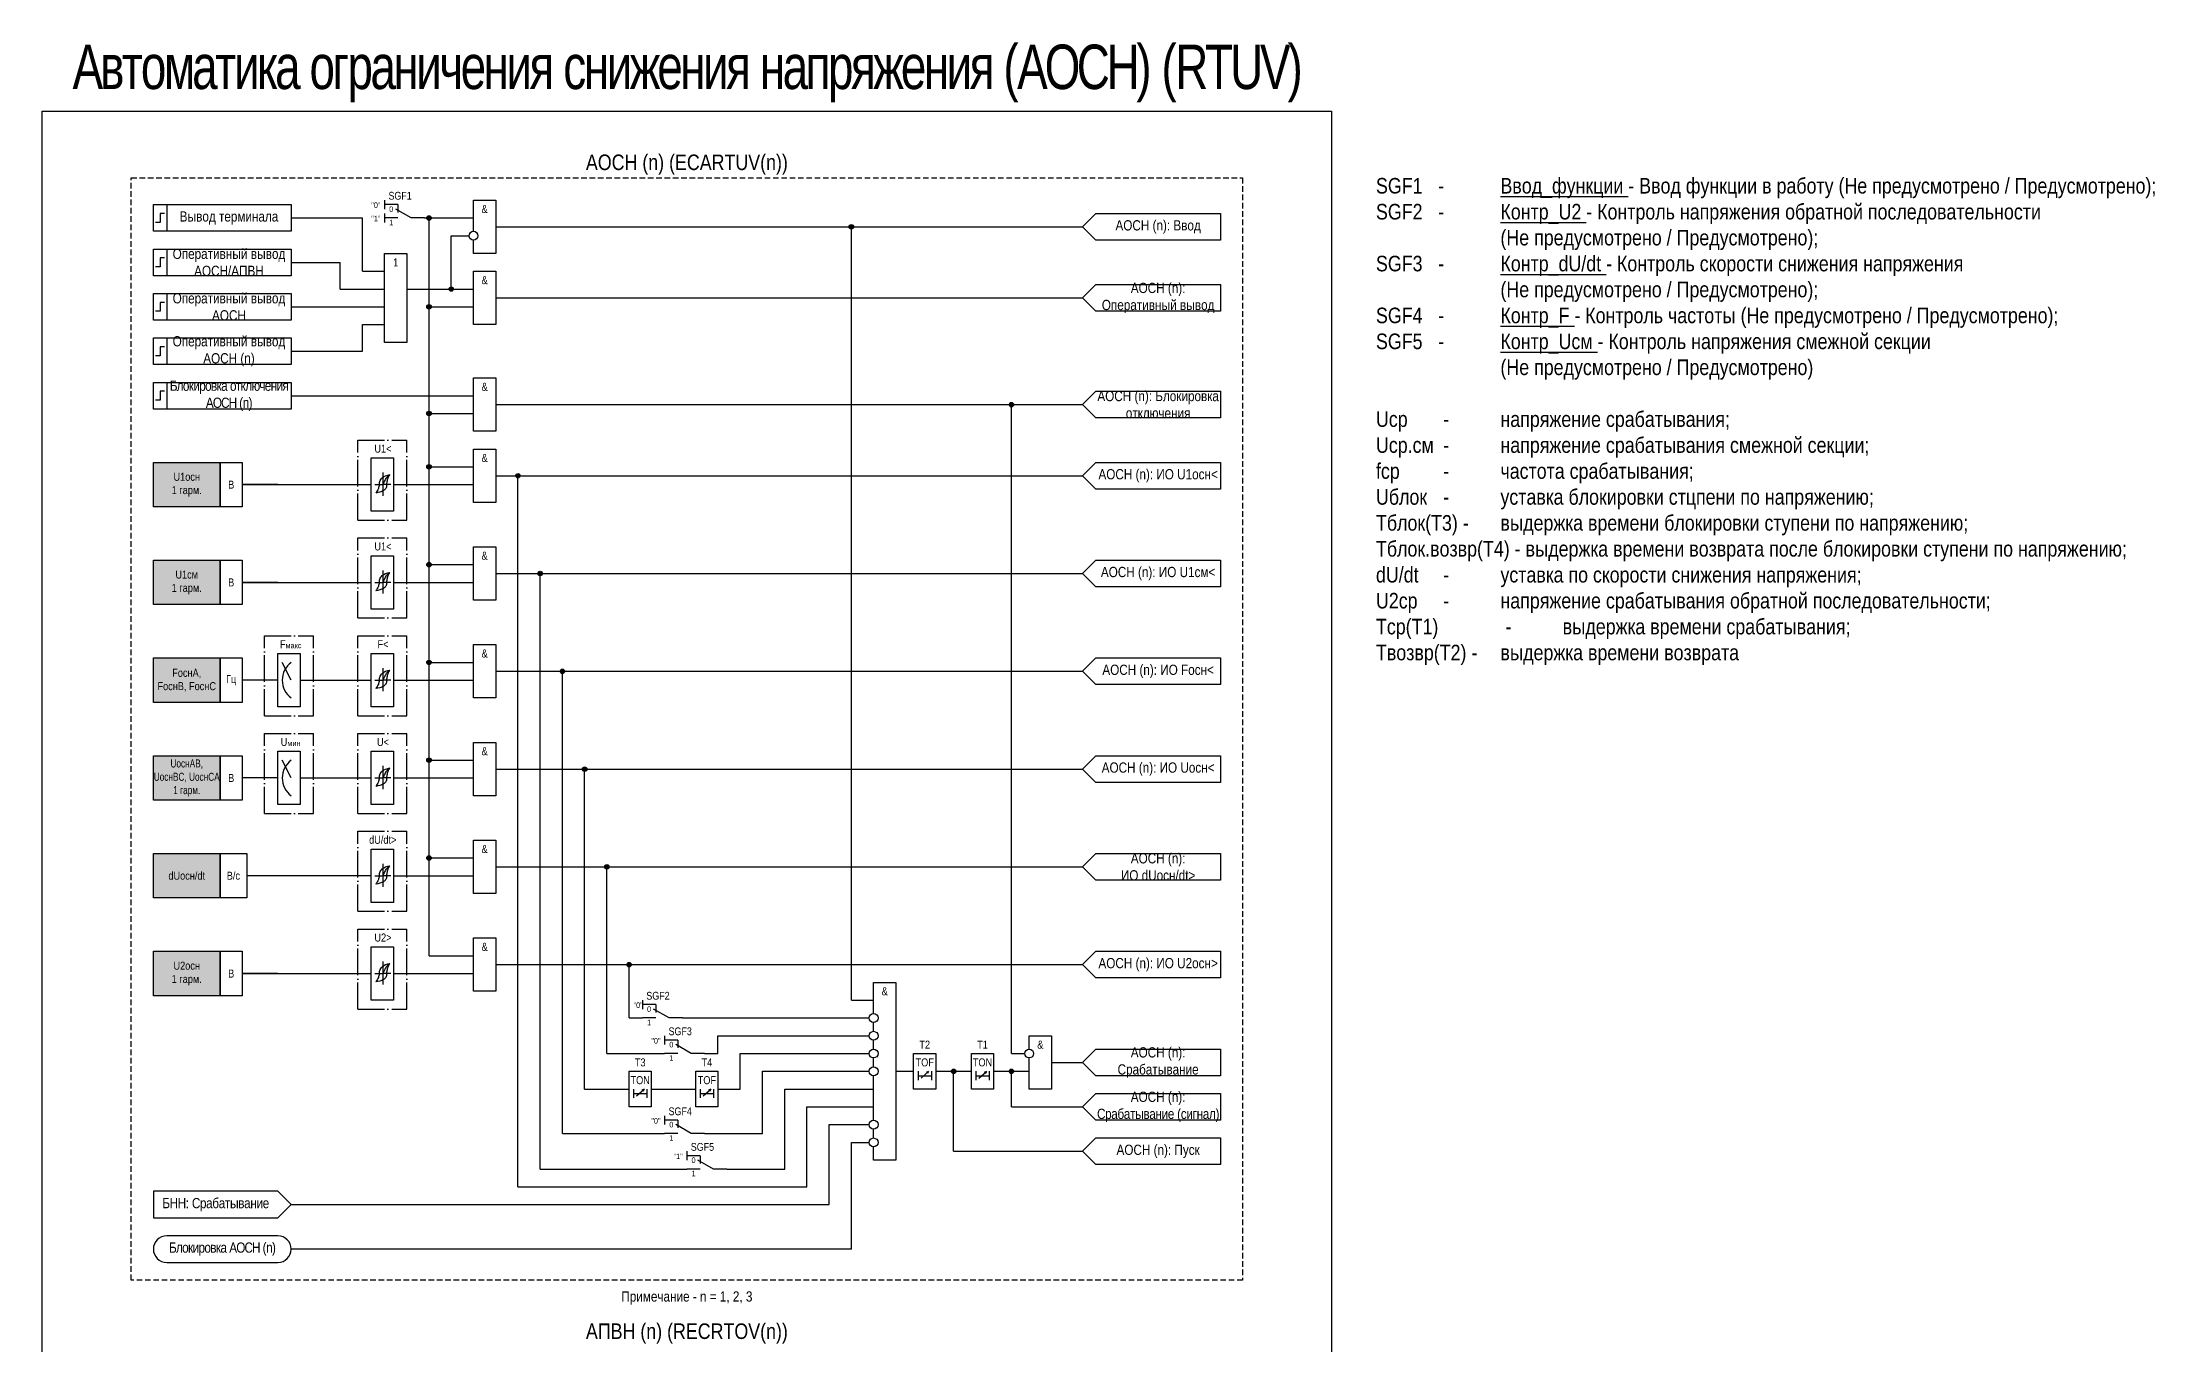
# Model space of a CAD drawing. Header units: millimetres. Extents: x -1017 to 1389, y -932 to 1669.
# Drawn here: x -1017 to -541.8, y 1375.5 to 1668.5 of the extents above; entities that cross this region are included whole.
import ezdxf
from ezdxf.enums import TextEntityAlignment as Align

# ---------------------------------------------------------------- set-up
doc = ezdxf.new("R2010")
doc.units = ezdxf.units.MM
doc.linetypes.add('ACAD_ISO04W100', pattern=[30, 24, -3, 0, -3])
doc.linetypes.add('штриховая2', pattern=[0.375, 0.25, -0.125])
doc.layers.add('Основная', color=7, linetype='Continuous')
doc.styles.add('1.8_Gost_RD', font='ARIALN.TTF', dxfattribs={"height": 1.8})
doc.styles.add('2.5_Gost_RD', font='ARIALN.TTF', dxfattribs={"height": 2.5})
doc.styles.add('3.5_Gost_RD', font='ARIALN.TTF', dxfattribs={"height": 3.5})
doc.styles.add('Вывод', font='ARIALN.TTF', dxfattribs={"height": 2.5})
doc.styles.add('Компонент', font='ARIALN.TTF', dxfattribs={"height": 3.5})

# ---------------------------------------------------------------- blocks, each defined once
blk = doc.blocks.new('*U70')
at = {"layer": 'Основная', "linetype": 'ACAD_ISO04W100', "ltscale": 0.25}
for p, q in [((0, 0), (11, 0)), ((0, -18), (0, 0)), ((11, -18), (11, 0)), ((0, -18), (11, -18))]:
    blk.add_line(p, q, dxfattribs=at)
at = {"layer": 'Основная', "style": 'Компонент'}
blk.add_attdef('ОУ', text='', height=3.5, dxfattribs=at).set_placement((11, 0), align=Align.MIDDLE_CENTER)
blk = doc.blocks.new('*U82')
at = {"layer": 'Основная', "linetype": 'ACAD_ISO04W100', "ltscale": 0.25}
for p, q in [((0, 0), (11, 0)), ((0, -18), (0, 0)), ((11, -18), (11, 0)), ((0, -18), (11, -18))]:
    blk.add_line(p, q, dxfattribs=at)
at = {"layer": 'Основная', "style": 'Компонент'}
blk.add_attdef('ОУ', text='', height=3.5, dxfattribs=at).set_placement((11, 0), align=Align.MIDDLE_CENTER)
blk = doc.blocks.new('*U79')
at = {"layer": 'Основная', "color": 0}
blk.add_line((0, 0), (7, 4), dxfattribs=at)
at = {"layer": 'Основная', "ltscale": 0.35}
blk.add_line((6, 6), (6, 2.5), dxfattribs=at)
blk = doc.blocks.new('*U91')
at = {"layer": 'Основная', "color": 0}
for p, q in [((-3, 6), (-9, 6)), ((-3, 0), (-9, 0)), ((9, 0), (3, 0))]:
    blk.add_line(p, q, dxfattribs=at)
at = {"layer": 'Основная', "ltscale": 0.25, "xscale": -1}
blk.add_blockref('*U79', (3, 0), dxfattribs=at)
at = {"layer": 'Основная'}
for tag, height, style, p in [('ОУ', 3.5, 'Компонент', (-2, 10)), ('В1', 2.5, 'Вывод', (-13, 6)), ('В2', 2.5, 'Вывод', (-6, 4)), ('В3', 2.5, 'Вывод', (-6, -2))]:
    blk.add_attdef(tag, text='', height=height, dxfattribs=dict(at, style=style)).set_placement(p, align=Align.MIDDLE_CENTER)
blk = doc.blocks.new('Точка')
at = {"ltscale": 100}
h = blk.add_hatch(color=256, dxfattribs=at)
h.dxf.hatch_style = 1
edge = h.paths.add_edge_path()
edge.add_arc((0, 0), 0.5, 0, 360)
blk.add_circle((0, 0), 0.5, dxfattribs=at)

msp = doc.modelspace()

# ---------------------------------------------------------------- hatches: boundary and pattern name
at = {"ltscale": 100, "true_color": 0xf7941d}
h = msp.add_hatch(color=30, dxfattribs=at)
h.dxf.hatch_style = 1
h.paths.add_polyline_path([(-992, 1574), (-977, 1574), (-977, 1564), (-992, 1564)])
h = msp.add_hatch(color=30, dxfattribs=at)
h.dxf.hatch_style = 1
h.paths.add_polyline_path([(-992, 1552), (-977, 1552), (-977, 1542), (-992, 1542)])
h = msp.add_hatch(color=30, dxfattribs=at)
h.dxf.hatch_style = 1
h.paths.add_polyline_path([(-992, 1530), (-977, 1530), (-977, 1520), (-992, 1520)])
h = msp.add_hatch(color=30, dxfattribs=at)
h.dxf.hatch_style = 1
h.paths.add_polyline_path([(-992, 1508), (-977, 1508), (-977, 1498), (-992, 1498)])
h = msp.add_hatch(color=30, dxfattribs=at)
h.dxf.hatch_style = 1
h.paths.add_polyline_path([(-992, 1486), (-977, 1486), (-977, 1476), (-992, 1476)])
h = msp.add_hatch(color=30, dxfattribs=at)
h.dxf.hatch_style = 1
h.paths.add_polyline_path([(-992, 1464), (-977, 1464), (-977, 1454), (-992, 1454)])

# ---------------------------------------------------------------- linework, layer by layer
at = {"ltscale": 100}
for p, q in [((-885, 1449), (-882, 1449)), ((-865, 1441), (-865, 1445)), ((-890, 1441), (-877, 1441)), ((-868, 1441), (-865, 1441)), ((-860, 1433), (-860, 1441)), ((-855, 1423), (-855, 1437)), ((-819.3, 1435.46), (-817.63, 1436.95)), ((-817.63, 1436.95), (-818.15, 1436.73)), ((-817.63, 1436.95), (-817.89, 1436.48)), ((-816, 1437), (-808, 1437)), ((-806.3, 1435.46), (-804.63, 1436.95)), ((-804.63, 1436.95), (-805.15, 1436.73)), ((-804.63, 1436.95), (-804.89, 1436.48)), ((-883.3, 1431.46), (-881.63, 1432.95)), ((-881.63, 1432.95), (-882.15, 1432.73)), ((-881.63, 1432.95), (-881.89, 1432.48)), ((-868.3, 1431.46), (-866.63, 1432.95)), ((-866.63, 1432.95), (-867.15, 1432.73)), ((-866.63, 1432.95), (-866.89, 1432.48)), ((-865, 1433), (-860, 1433)), ((-850, 1415), (-850, 1433)), ((-845, 1411), (-845, 1429)), ((-868, 1423), (-855, 1423)), ((-840, 1407), (-840, 1425)), ((-835, 1397), (-835, 1421)), ((-863, 1415), (-850, 1415)), ((-910, 1411), (-845, 1411)), ((-835, 1397), (-961, 1397))]:
    msp.add_line(p, q, dxfattribs=at)
at = {"color": 3, "ltscale": 100}
msp.add_lwpolyline([(-1017, 1653), (-727, 1653), (-727, 0), (-1017, 0)], close=True, dxfattribs=at)
at = {"ltscale": 100}
for points in [[(-992, 1574), (-977, 1574), (-977, 1564), (-992, 1564)], [(-977, 1574), (-972, 1574), (-972, 1564), (-977, 1564)], [(-992, 1552), (-977, 1552), (-977, 1542), (-992, 1542)], [(-977, 1552), (-972, 1552), (-972, 1542), (-977, 1542)], [(-992, 1530), (-977, 1530), (-977, 1520), (-992, 1520)], [(-977, 1530), (-972, 1530), (-972, 1520), (-977, 1520)], [(-992, 1508), (-977, 1508), (-977, 1498), (-992, 1498)], [(-977, 1508), (-972, 1508), (-972, 1498), (-977, 1498)], [(-992, 1486), (-977, 1486), (-977, 1476), (-992, 1476)], [(-977, 1486), (-971, 1486), (-971, 1476), (-977, 1476)], [(-992, 1464), (-977, 1464), (-977, 1454), (-992, 1454)], [(-977, 1464), (-972, 1464), (-972, 1454), (-977, 1454)], [(-821, 1441), (-816, 1441), (-816, 1433), (-821, 1433)], [(-808, 1441), (-803, 1441), (-803, 1433), (-808, 1433)], [(-885, 1437), (-880, 1437), (-880, 1429), (-885, 1429)], [(-870, 1437), (-865, 1437), (-865, 1429), (-870, 1429)]]:
    msp.add_lwpolyline(points, close=True, dxfattribs=at)
for points in [[(-820, 1437), (-820, 1435)], [(-820, 1436), (-817, 1436)], [(-817, 1437), (-817, 1435)], [(-807, 1437), (-807, 1435)], [(-807, 1436), (-804, 1436)], [(-804, 1437), (-804, 1435)], [(-884, 1433), (-884, 1431)], [(-884, 1432), (-881, 1432)], [(-881, 1433), (-881, 1431)], [(-869, 1433), (-869, 1431)], [(-869, 1432), (-866, 1432)], [(-866, 1433), (-866, 1431)]]:
    msp.add_lwpolyline(points, dxfattribs=at)
msp.add_lwpolyline([(-989, 1394), (-964, 1394, 1), (-964, 1400), (-989, 1400, 1)], format="xyb", close=True, dxfattribs=at)
at = {"layer": 'Основная', "ltscale": 100}
for p, q in [((-940, 1633), (-940, 1631)), ((-940, 1630), (-940, 1628)), ((-945, 1617), (-945, 1629)), ((-930, 1463), (-930, 1629)), ((-835, 1453), (-835, 1627)), ((-950, 1613), (-950, 1619)), ((-945, 1599), (-945, 1605)), ((-799, 1441), (-799, 1587)), ((-943, 1573.5), (-943, 1575)), ((-943, 1575), (-938, 1575)), ((-943, 1566), (-943, 1574)), ((-938, 1575), (-938, 1569)), ((-964, 1569), (-972, 1569)), ((-938, 1569), (-920, 1569)), ((-938, 1569), (-938, 1563)), ((-915, 1571), (-905, 1571)), ((-910, 1411), (-910, 1571)), ((-943, 1563), (-943, 1566)), ((-938, 1563), (-943, 1563)), ((-943, 1551.5), (-943, 1553)), ((-943, 1553), (-938, 1553)), ((-943, 1544), (-943, 1552)), ((-938, 1553), (-938, 1547)), ((-964, 1547), (-972, 1547)), ((-938, 1547), (-920, 1547)), ((-938, 1547), (-938, 1541)), ((-915, 1549), (-905, 1549)), ((-905, 1415), (-905, 1549)), ((-943, 1541), (-943, 1544)), ((-938, 1541), (-943, 1541)), ((-964, 1529.5), (-964, 1531)), ((-964, 1531), (-959, 1531)), ((-959, 1531), (-959, 1525)), ((-943, 1529.5), (-943, 1531)), ((-943, 1531), (-938, 1531)), ((-938, 1531), (-938, 1525)), ((-964, 1522), (-964, 1530)), ((-943, 1522), (-943, 1530)), ((-900, 1423), (-900, 1527)), ((-964, 1525), (-972, 1525)), ((-964, 1519), (-964, 1522)), ((-959, 1525), (-959, 1519)), ((-943, 1519), (-943, 1522)), ((-938, 1525), (-920, 1525)), ((-938, 1525), (-938, 1519)), ((-959, 1519), (-964, 1519)), ((-938, 1519), (-943, 1519)), ((-964, 1507.5), (-964, 1509)), ((-964, 1509), (-959, 1509)), ((-964, 1500), (-964, 1508)), ((-959, 1509), (-959, 1503)), ((-943, 1507.5), (-943, 1509)), ((-943, 1509), (-938, 1509)), ((-943, 1500), (-943, 1508)), ((-938, 1509), (-938, 1503)), ((-964, 1503), (-972, 1503)), ((-959, 1503), (-959, 1497)), ((-938, 1503), (-920, 1503)), ((-938, 1503), (-938, 1497)), ((-895, 1433), (-895, 1505)), ((-964, 1497), (-964, 1500)), ((-959, 1497), (-964, 1497)), ((-943, 1497), (-943, 1500)), ((-938, 1497), (-943, 1497)), ((-943, 1485.5), (-943, 1487)), ((-943, 1487), (-938, 1487)), ((-943, 1478), (-943, 1486)), ((-938, 1487), (-938, 1481)), ((-890, 1441), (-890, 1483)), ((-943, 1481), (-971, 1481)), ((-943, 1475), (-943, 1478)), ((-938, 1481), (-920, 1481)), ((-938, 1481), (-938, 1475)), ((-938, 1475), (-943, 1475)), ((-943, 1463.5), (-943, 1465)), ((-943, 1465), (-938, 1465)), ((-943, 1456), (-943, 1464)), ((-938, 1465), (-938, 1459)), ((-964, 1459), (-972, 1459)), ((-938, 1459), (-920, 1459)), ((-938, 1459), (-938, 1453)), ((-915, 1461), (-905, 1461)), ((-885, 1449), (-885, 1461)), ((-943, 1453), (-943, 1456)), ((-938, 1453), (-943, 1453)), ((-882, 1453), (-882, 1451)), ((-877, 1445), (-877, 1443)), ((-812, 1419), (-812, 1437)), ((-799, 1429), (-799, 1437)), ((-877, 1427), (-877, 1425)), ((-872, 1419), (-872, 1417)), ((-961, 1407), (-840, 1407))]:
    msp.add_line(p, q, dxfattribs=at)
at = {"layer": 'Основная', "color": 7, "ltscale": 100}
for p, q in [((-972, 1569), (-943, 1569)), ((-942.21, 1569), (-940.4, 1569)), ((-938.58, 1569), (-940.4, 1569)), ((-972, 1547), (-943, 1547)), ((-942.21, 1547), (-940.4, 1547)), ((-938.58, 1547), (-940.4, 1547)), ((-961, 1525), (-963, 1529)), ((-959, 1525), (-943, 1525)), ((-942.21, 1525), (-940.4, 1525)), ((-938.58, 1525), (-940.4, 1525)), ((-961, 1503), (-963, 1507)), ((-959, 1503), (-943, 1503)), ((-942.21, 1503), (-940.4, 1503)), ((-938.58, 1503), (-940.4, 1503)), ((-942.21, 1481), (-940.4, 1481)), ((-938.58, 1481), (-940.4, 1481)), ((-972, 1459), (-943, 1459)), ((-942.21, 1459), (-940.4, 1459)), ((-938.58, 1459), (-940.4, 1459))]:
    msp.add_line(p, q, dxfattribs=at)
at = {"layer": 'Основная'}
for p, q in [((-940.4, 1571.72), (-940.4, 1566.52)), ((-940.4, 1549.72), (-940.4, 1544.52)), ((-940.4, 1527.72), (-940.4, 1522.52)), ((-940.4, 1505.72), (-940.4, 1500.52)), ((-940.4, 1483.72), (-940.4, 1478.52)), ((-940.4, 1461.72), (-940.4, 1456.52))]:
    msp.add_line(p, q, dxfattribs=at)
at = {"layer": 'Основная', "linetype": 'штриховая2', "ltscale": 5}
msp.add_lwpolyline([(-997, 1638), (-747, 1638), (-747, 1390), (-997, 1390)], close=True, dxfattribs=at)
at = {"layer": 'Основная', "ltscale": 100}
for points in [[(-992, 1632), (-989, 1632), (-989, 1626), (-992, 1626)], [(-992, 1632), (-961, 1632), (-961, 1626), (-992, 1626)], [(-752, 1630), (-752, 1624), (-780, 1624), (-783, 1627), (-780, 1630)], [(-992, 1622), (-989, 1622), (-989, 1616), (-992, 1616)], [(-992, 1622), (-961, 1622), (-961, 1616), (-992, 1616)], [(-940, 1621), (-935, 1621), (-935, 1601), (-940, 1601)], [(-920, 1617), (-915, 1617), (-915, 1605), (-920, 1605)], [(-992, 1612), (-989, 1612), (-989, 1606), (-992, 1606)], [(-992, 1612), (-961, 1612), (-961, 1606), (-992, 1606)], [(-752, 1614), (-752, 1608), (-780, 1608), (-783, 1611), (-780, 1614)], [(-992, 1602), (-989, 1602), (-989, 1596), (-992, 1596)], [(-992, 1602), (-961, 1602), (-961, 1596), (-992, 1596)], [(-992, 1592), (-989, 1592), (-989, 1586), (-992, 1586)], [(-992, 1592), (-961, 1592), (-961, 1586), (-992, 1586)], [(-920, 1593), (-915, 1593), (-915, 1581), (-920, 1581)], [(-752, 1590), (-752, 1584), (-780, 1584), (-783, 1587), (-780, 1590)], [(-920, 1577), (-915, 1577), (-915, 1565), (-920, 1565)], [(-752, 1574), (-752, 1568), (-780, 1568), (-783, 1571), (-780, 1574)], [(-920, 1555), (-915, 1555), (-915, 1543), (-920, 1543)], [(-752, 1552), (-752, 1546), (-780, 1546), (-783, 1549), (-780, 1552)], [(-920, 1533), (-915, 1533), (-915, 1521), (-920, 1521)], [(-752, 1530), (-752, 1524), (-780, 1524), (-783, 1527), (-780, 1530)], [(-920, 1511), (-915, 1511), (-915, 1499), (-920, 1499)], [(-752, 1508), (-752, 1502), (-780, 1502), (-783, 1505), (-780, 1508)], [(-920, 1489), (-915, 1489), (-915, 1477), (-920, 1477)], [(-752, 1486), (-752, 1480), (-780, 1480), (-783, 1483), (-780, 1486)], [(-920, 1467), (-915, 1467), (-915, 1455), (-920, 1455)], [(-752, 1464), (-752, 1458), (-780, 1458), (-783, 1461), (-780, 1464)], [(-752, 1442), (-752, 1436), (-780, 1436), (-783, 1439), (-780, 1442)], [(-752, 1432), (-752, 1426), (-780, 1426), (-783, 1429), (-780, 1432)], [(-752, 1422), (-752, 1416), (-780, 1416), (-783, 1419), (-780, 1422)]]:
    msp.add_lwpolyline(points, close=True, dxfattribs=at)
at = {"layer": 'Основная', "lineweight": 30, "ltscale": 100}
for points in [[(-989.5, 1630), (-990.5, 1630), (-990.5, 1628), (-991.5, 1628)], [(-989.5, 1620), (-990.5, 1620), (-990.5, 1618), (-991.5, 1618)], [(-989.5, 1610), (-990.5, 1610), (-990.5, 1608), (-991.5, 1608)], [(-989.5, 1600), (-990.5, 1600), (-990.5, 1598), (-991.5, 1598)], [(-989.5, 1590), (-990.5, 1590), (-990.5, 1588), (-991.5, 1588)]]:
    msp.add_lwpolyline(points, dxfattribs=at)
at = {"layer": 'Основная', "ltscale": 100}
for points in [[(-920, 1626), (-920, 1633), (-915, 1633), (-915, 1621), (-920, 1621), (-920, 1624)], [(-961, 1629), (-945, 1629)], [(-931, 1629), (-920, 1629)], [(-915, 1627), (-783, 1627)], [(-935, 1613), (-925, 1613), (-925, 1625), (-921, 1625)], [(-961, 1619), (-950, 1619)], [(-945, 1617), (-940, 1617)], [(-950, 1613), (-940, 1613)], [(-935, 1613), (-920, 1613)], [(-935, 1613), (-930, 1613)], [(-935, 1613), (-930, 1613), (-930, 1613), (-930, 1613)], [(-915, 1611), (-915, 1611), (-915, 1611), (-783, 1611)], [(-961, 1609), (-940, 1609)], [(-930, 1609), (-920, 1609)], [(-945, 1605), (-940, 1605)], [(-961, 1599), (-945, 1599)], [(-961, 1589), (-920, 1589)], [(-930, 1585), (-920, 1585)], [(-915, 1587), (-915, 1587), (-915, 1587), (-783, 1587)], [(-930, 1573), (-920, 1573)], [(-910, 1571), (-783, 1571)], [(-930, 1551), (-920, 1551)], [(-910, 1549), (-783, 1549)], [(-930, 1529), (-920, 1529)], [(-915, 1527), (-783, 1527)], [(-930, 1507), (-920, 1507)], [(-915, 1505), (-783, 1505)], [(-930, 1485), (-920, 1485)], [(-915, 1483), (-783, 1483)], [(-930, 1463), (-920, 1463)], [(-910, 1461), (-783, 1461)], [(-830, 1450), (-830, 1457), (-825, 1457), (-825, 1417), (-830, 1417), (-830, 1420)], [(-835, 1453), (-830, 1453)], [(-873, 1449), (-831, 1449)], [(-865, 1445), (-831, 1445)], [(-830, 1446), (-830, 1448)], [(-795, 1442), (-795, 1445), (-790, 1445), (-790, 1433), (-795, 1433), (-795, 1440)], [(-860, 1441), (-831, 1441)], [(-830, 1442), (-830, 1444)], [(-830, 1438), (-830, 1440)], [(-799, 1441), (-796, 1441)], [(-855, 1437), (-831, 1437)], [(-830, 1426), (-830, 1436)], [(-825, 1437), (-821, 1437)], [(-803, 1437), (-795, 1437)], [(-790, 1439), (-783, 1439)], [(-895, 1433), (-885, 1433)], [(-895, 1433), (-885, 1433), (-885, 1433), (-885, 1433)], [(-880, 1433), (-870, 1433)], [(-850, 1433), (-830, 1433)], [(-845, 1429), (-830, 1429)], [(-799, 1429), (-783, 1429)], [(-900, 1423), (-877, 1423)], [(-900, 1423), (-877, 1423), (-877, 1423), (-877, 1423)], [(-840, 1425), (-831, 1425)], [(-835, 1421), (-831, 1421)], [(-830, 1422), (-830, 1424)], [(-830, 1417), (-830, 1420)], [(-812, 1419), (-783, 1419)], [(-905, 1415), (-872, 1415)], [(-905, 1415), (-872, 1415), (-872, 1415), (-872, 1415)], [(-961, 1407), (-964, 1410), (-992, 1410), (-992, 1404), (-964, 1404), (-961, 1407)]]:
    msp.add_lwpolyline(points, dxfattribs=at)
at = {"layer": 'Основная'}
for centre in [(-920, 1625), (-830, 1449), (-830, 1445), (-830, 1441), (-795, 1441), (-830, 1437), (-830, 1425), (-830, 1421)]:
    msp.add_circle(centre, 1, dxfattribs=at)
at = {"layer": 'Основная', "color": 7, "ltscale": 100}
for centre in [(-958, 1525), (-958, 1503)]:
    msp.add_arc(centre, 5, 126.8699, 233.1301, dxfattribs=at)
at = {"layer": 'Основная'}
for points in [[(-941.2, 1568.92), (-941.4, 1568.13), (-942, 1567.12)], [(-939.52, 1568.92), (-939.75, 1568.13), (-940.24, 1567.67), (-942, 1567.12)], [(-941.2, 1568.92), (-941.05, 1569.71), (-940.56, 1570.54), (-938.8, 1571.26)], [(-940.4, 1569), (-940, 1569.72), (-939.53, 1570.6), (-938.8, 1571.26)], [(-939.52, 1568.92), (-939.4, 1569.71), (-939.19, 1570.54), (-938.8, 1571.26)], [(-941.2, 1546.92), (-941.05, 1547.71), (-940.56, 1548.54), (-938.8, 1549.26)], [(-940.4, 1547), (-940, 1547.72), (-939.53, 1548.6), (-938.8, 1549.26)], [(-939.52, 1546.92), (-939.4, 1547.71), (-939.19, 1548.54), (-938.8, 1549.26)], [(-941.2, 1546.92), (-941.4, 1546.13), (-942, 1545.12)], [(-939.52, 1546.92), (-939.75, 1546.13), (-940.24, 1545.67), (-942, 1545.12)], [(-941.2, 1524.92), (-941.05, 1525.71), (-940.56, 1526.54), (-938.8, 1527.26)], [(-940.4, 1525), (-940, 1525.72), (-939.53, 1526.6), (-938.8, 1527.26)], [(-939.52, 1524.92), (-939.4, 1525.71), (-939.19, 1526.54), (-938.8, 1527.26)], [(-941.2, 1524.92), (-941.4, 1524.13), (-942, 1523.12)], [(-939.52, 1524.92), (-939.75, 1524.13), (-940.24, 1523.67), (-942, 1523.12)], [(-941.2, 1502.92), (-941.4, 1502.13), (-942, 1501.12)], [(-939.52, 1502.92), (-939.75, 1502.13), (-940.24, 1501.67), (-942, 1501.12)], [(-941.2, 1502.92), (-941.05, 1503.71), (-940.56, 1504.54), (-938.8, 1505.26)], [(-940.4, 1503), (-940, 1503.72), (-939.53, 1504.6), (-938.8, 1505.26)], [(-939.52, 1502.92), (-939.4, 1503.71), (-939.19, 1504.54), (-938.8, 1505.26)], [(-941.2, 1480.92), (-941.05, 1481.71), (-940.56, 1482.54), (-938.8, 1483.26)], [(-940.4, 1481), (-940, 1481.72), (-939.53, 1482.6), (-938.8, 1483.26)], [(-939.52, 1480.92), (-939.4, 1481.71), (-939.19, 1482.54), (-938.8, 1483.26)], [(-941.2, 1480.92), (-941.4, 1480.13), (-942, 1479.12)], [(-939.52, 1480.92), (-939.75, 1480.13), (-940.24, 1479.67), (-942, 1479.12)], [(-941.2, 1458.92), (-941.4, 1458.13), (-942, 1457.12)], [(-939.52, 1458.92), (-939.75, 1458.13), (-940.24, 1457.67), (-942, 1457.12)], [(-941.2, 1458.92), (-941.05, 1459.71), (-940.56, 1460.54), (-938.8, 1461.26)], [(-940.4, 1459), (-940, 1459.72), (-939.53, 1460.6), (-938.8, 1461.26)], [(-939.52, 1458.92), (-939.4, 1459.71), (-939.19, 1460.54), (-938.8, 1461.26)]]:
    msp.add_spline(points, degree=3, dxfattribs=at)

# ---------------------------------------------------------------- block references
at = {"layer": 'Основная', "ltscale": 0.25}
ref = msp.add_blockref('*U91', (-935.5, 1629), dxfattribs=dict(at, xscale=0.5, yscale=0.5, zscale=0.5))
ref.add_attrib('ОУ', 'SGF1', dxfattribs={"height": 1.75, "style": 'Компонент'}).set_placement((-936.5, 1634), align=Align.MIDDLE_CENTER)
ref.add_attrib('В2', '0', dxfattribs={"height": 1.25, "style": 'Вывод'}).set_placement((-938.5, 1631), align=Align.MIDDLE_CENTER)
ref.add_attrib('В3', '1', dxfattribs={"height": 1.25, "style": 'Вывод'}).set_placement((-938.5, 1628), align=Align.MIDDLE_CENTER)
at = {"layer": 'Основная', "ltscale": 100}
for p in [(-930, 1629), (-835, 1627), (-925, 1613), (-930, 1609), (-799, 1587), (-930, 1585), (-930, 1573), (-910, 1571), (-930, 1551), (-905, 1549), (-930, 1529), (-900, 1527), (-930, 1507), (-895, 1505), (-930, 1485), (-890, 1483), (-885, 1461), (-812, 1437), (-799, 1437)]:
    msp.add_blockref('Точка', p, dxfattribs=at)
at = {"layer": 'Основная', "ltscale": 0.25}
for name, p in [('*U70', (-946, 1579)), ('*U70', (-946, 1557)), ('*U82', (-967, 1535)), ('*U70', (-946, 1535)), ('*U82', (-967, 1513)), ('*U70', (-946, 1513)), ('*U70', (-946, 1491)), ('*U70', (-946, 1469))]:
    msp.add_blockref(name, p, dxfattribs=at)
ref = msp.add_blockref('*U91', (-877.5, 1449), dxfattribs=dict(at, xscale=0.5, yscale=0.5, zscale=0.5))
ref.add_attrib('ОУ', 'SGF2', dxfattribs={"height": 1.75, "style": 'Компонент'}).set_placement((-878.5, 1454), align=Align.MIDDLE_CENTER)
ref.add_attrib('В2', '0', dxfattribs={"height": 1.25, "style": 'Вывод'}).set_placement((-880.5, 1451), align=Align.MIDDLE_CENTER)
ref.add_attrib('В3', '1', dxfattribs={"height": 1.25, "style": 'Вывод'}).set_placement((-880.5, 1448), align=Align.MIDDLE_CENTER)
ref = msp.add_blockref('*U91', (-872.5, 1441), dxfattribs=dict(at, xscale=0.5, yscale=0.5, zscale=0.5))
ref.add_attrib('ОУ', 'SGF3', dxfattribs={"height": 1.75, "style": 'Компонент'}).set_placement((-873.5, 1446), align=Align.MIDDLE_CENTER)
ref.add_attrib('В2', '0', dxfattribs={"height": 1.25, "style": 'Вывод'}).set_placement((-875.5, 1443), align=Align.MIDDLE_CENTER)
ref.add_attrib('В3', '1', dxfattribs={"height": 1.25, "style": 'Вывод'}).set_placement((-875.5, 1440), align=Align.MIDDLE_CENTER)
ref = msp.add_blockref('*U91', (-872.5, 1423), dxfattribs=dict(at, xscale=0.5, yscale=0.5, zscale=0.5))
ref.add_attrib('ОУ', 'SGF4', dxfattribs={"height": 1.75, "style": 'Компонент'}).set_placement((-873.5, 1428), align=Align.MIDDLE_CENTER)
ref.add_attrib('В2', '0', dxfattribs={"height": 1.25, "style": 'Вывод'}).set_placement((-875.5, 1425), align=Align.MIDDLE_CENTER)
ref.add_attrib('В3', '1', dxfattribs={"height": 1.25, "style": 'Вывод'}).set_placement((-875.5, 1422), align=Align.MIDDLE_CENTER)
ref = msp.add_blockref('*U91', (-867.5, 1415), dxfattribs=dict(at, xscale=0.5, yscale=0.5, zscale=0.5))
ref.add_attrib('ОУ', 'SGF5', dxfattribs={"height": 1.75, "style": 'Компонент'}).set_placement((-868.5, 1420), align=Align.MIDDLE_CENTER)
ref.add_attrib('В2', '0', dxfattribs={"height": 1.25, "style": 'Вывод'}).set_placement((-870.5, 1417), align=Align.MIDDLE_CENTER)
ref.add_attrib('В3', '1', dxfattribs={"height": 1.25, "style": 'Вывод'}).set_placement((-870.5, 1414), align=Align.MIDDLE_CENTER)

# ---------------------------------------------------------------- texts
at = {"color": 30, "ltscale": 100, "style": '3.5_Gost_RD'}
for s, insert, char_height, width, attachment_point in [('{\\W0.9;\\T0.9;\\C3;Автоматика ограничения снижения напряжения (АОСН) (RTUV)}', (-872, 1661.5), 10, 290, 5), ('АОСН (n) (ECARTUV(n))', (-872, 1641), 3.5, 250, 5), ('SGF1^I-^I{\\LВвод_функции} - Ввод функции в работу (Не предусмотрено / Предусмотрено);\\PSGF2^I- ^I{\\LКонтр_U2} - Контроль напряжения обратной последовательности ^J^I^I(Не предусмотрено / Предусмотрено);\\PSGF3^I- ^I{\\LКонтр_dU/dt} - Контроль скорости снижения напряжения ^J^I^I(Не предусмотрено / Предусмотрено);\\PSGF4^I- ^I{\\LКонтр_F} - Контроль частоты (Не предусмотрено / Предусмотрено);\\PSGF5^I- ^I{\\LКонтр_Uсм} - Контроль напряжения смежной секции ^J^I^I(Не предусмотрено / Предусмотрено)\\P\\PUср^I - ^Iнапряжение срабатывания;\\PUср.см^I - ^Iнапряжение срабатывания смежной секции;\\Pfср^I - ^Iчастота срабатывания;\\PUблок^I - ^Iуставка блокировки стцпени по напряжению;\\PTблок(T3) - ^Iвыдержка времени блокировки ступени по напряжению;\\PTблок.возвр(T4) - выдержка времени возврата после блокировки ступени по напряжению;\\PdU/dt^I - ^Iуставка по скорости снижения напряжения;\\PU2ср^I - ^Iнапряжение срабатывания обратной последовательности;\\PTср(T1)^I - ^Iвыдержка времени срабатывания;\\PTвозвр(T2) - ^Iвыдержка времени возврата', (-717, 1638), 3.5, 176, 1), ('АПВН (n) (RECRTOV(n))', (-872, 1378), 3.5, 250, 5)]:
    msp.add_mtext(s, dxfattribs=dict(at, insert=insert, char_height=char_height, width=width, attachment_point=attachment_point))
at = {"ltscale": 100, "char_height": 1.8, "attachment_point": 5}
for s, insert, width, style in [('U1осн\\P1 гарм.', (-984.5, 1569), 15, '1.8_Gost_RD'), ('В ', (-974.5, 1569), 5, '1.8_Gost_RD'), ('U1см\\P1 гарм.', (-984.5, 1547), 15, '1.8_Gost_RD'), ('В ', (-974.5, 1547), 5, '1.8_Gost_RD'), ('FоснA,\\PFоснB, FоснC', (-984.5, 1525), 15, '1.8_Gost_RD'), ('Гц', (-974.5, 1525), 5, '1.8_Gost_RD'), ('{\\W0.9;UоснAB,\\PUоснBC, UоснCA\\P1 гарм.}', (-984.5, 1503), 15, '1.8_Gost_RD'), ('В ', (-974.5, 1503), 5, '1.8_Gost_RD'), ('dUосн/dt', (-984.5, 1481), 15, '1.8_Gost_RD'), ('В/с', (-974, 1481), 6, '1.8_Gost_RD'), ('U2осн\\P1 гарм.', (-984.5, 1459), 15, '1.8_Gost_RD'), ('В ', (-974.5, 1459), 5, '1.8_Gost_RD'), ('T3', (-882.5, 1439), 5, '2.5_Gost_RD'), ('T4', (-867.5, 1439), 5, '2.5_Gost_RD'), ('TOF', (-818.5, 1439), 5, '2.5_Gost_RD'), ('T2', (-818.5, 1443), 5, '2.5_Gost_RD'), ('TON', (-805.5, 1439), 5, '2.5_Gost_RD'), ('T1', (-805.5, 1443), 5, '2.5_Gost_RD'), ('TON', (-882.5, 1435), 5, '2.5_Gost_RD'), ('TOF', (-867.5, 1435), 5, '2.5_Gost_RD')]:
    msp.add_mtext(s, dxfattribs=dict(at, insert=insert, width=width, style=style))
at = {"layer": 'Основная', "color": 0, "ltscale": 100, "char_height": 2.3, "width": 28, "attachment_point": 5, "style": '2.5_Gost_RD'}
for s, insert in [('{\\C256;Вывод терминала}', (-975, 1629)), ('{\\C256;Оперативный вывод АОСН/АПВН}', (-975, 1619)), ('{\\C256;Оперативный вывод АОСН}', (-975, 1609)), ('{\\C256;АОСН (n): Оперативный вывод}', (-766, 1611)), ('{\\C256;Оперативный вывод АОСН (n)}', (-975, 1599)), ('{\\T0.9;\\C256;Блокировка отключения АОСН (n)}', (-975, 1589)), ('{\\C256;АОСН (n): Блокировка отключения}', (-766, 1587)), ('{\\C256;АОСН (n): ИО U1осн<}', (-766, 1571)), ('{\\C256;АОСН (n): ИО U1см<}', (-766, 1549)), ('{\\C256;АОСН (n): ИО Fосн<}', (-766, 1527)), ('{\\C256;АОСН (n): ИО Uосн<}', (-766, 1505)), ('{\\C256;АОСН (n): ^JИО dUосн/dt>}', (-766, 1483)), ('{\\C256;АОСН (n): ИО U2осн>}', (-766, 1461)), ('{\\C256;АОСН (n): Срабатывание}', (-766, 1439)), ('{\\C256;АОСН (n):\\T0.95; Срабатывание (сигнал)}', (-766, 1429)), ('{\\C256;АОСН (n): Пуск}', (-766, 1419))]:
    msp.add_mtext(s, dxfattribs=dict(at, insert=insert))
at = {"layer": 'Основная', "ltscale": 100, "char_height": 1.25, "attachment_point": 1, "style": '3.5_Gost_RD'}
for s, insert in [('"0"', (-943, 1632.5)), ('"1"', (-943, 1629.5)), ('"0"', (-884, 1452.5)), ('"0"', (-880, 1444.5)), ('"0"', (-880, 1426.5)), ('"1"', (-875, 1418.5))]:
    msp.add_mtext_dynamic_manual_height_columns(s, width=2, gutter_width=17.5, heights=[0], dxfattribs=dict(at, insert=insert))
at = {"layer": 'Основная', "ltscale": 100, "attachment_point": 5, "style": '2.5_Gost_RD'}
for s, insert, char_height, width in [('&', (-917.5, 1631), 1.8, 5), ('АОСН (n): Ввод', (-766, 1627), 2.3, 28), ('1', (-937.5, 1619), 1.8, 5), ('&', (-917.5, 1615), 1.8, 5), ('&', (-917.5, 1591), 1.8, 5), ('&', (-917.5, 1575), 1.8, 5), ('&', (-917.5, 1553), 1.8, 5), ('&', (-917.5, 1531), 1.8, 5), ('&', (-917.5, 1509), 1.8, 5), ('&', (-917.5, 1487), 1.8, 5), ('&', (-917.5, 1465), 1.8, 5), ('&', (-827.5, 1455), 1.8, 5), ('&', (-792.5, 1443), 1.8, 5), ('{\\T0.95;БНН: Срабатывание}', (-978, 1407), 2.3, 28), ('{\\T0.9;Блокировка АОСН (n)}', (-976.5, 1397), 2.3, 25), ('Примечание - n = 1, 2, 3', (-872, 1386), 2.3, 250)]:
    msp.add_mtext(s, dxfattribs=dict(at, insert=insert, char_height=char_height, width=width))
at = {"layer": 'Основная', "color": 7, "ltscale": 100, "char_height": 1.8, "attachment_point": 1, "style": '1.8_Gost_RD'}
for s, width, insert in [('\\pi0.7178;U1<', 5, (-943, 1578)), ('\\pi0.7178;U1<', 5, (-943, 1556)), ('\\pi0.46404;F{\\H0.66667x;макс}', 5, (-964, 1534)), ('\\pi1.41276;F<', 5, (-943, 1534)), ('\\pi0.64454;U{\\H0.66667x;мин}', 5, (-964, 1512)), ('\\pi1.2912;U<', 5, (-943, 1512)), ('\\pi0.52558;dU/dt>', 7, (-944, 1490)), ('\\pi0.7178;U2>', 5, (-943, 1468))]:
    msp.add_mtext_dynamic_manual_height_columns(s, width=width, gutter_width=17.5, heights=[0], dxfattribs=dict(at, insert=insert))

doc.saveas('drawing.dxf')
